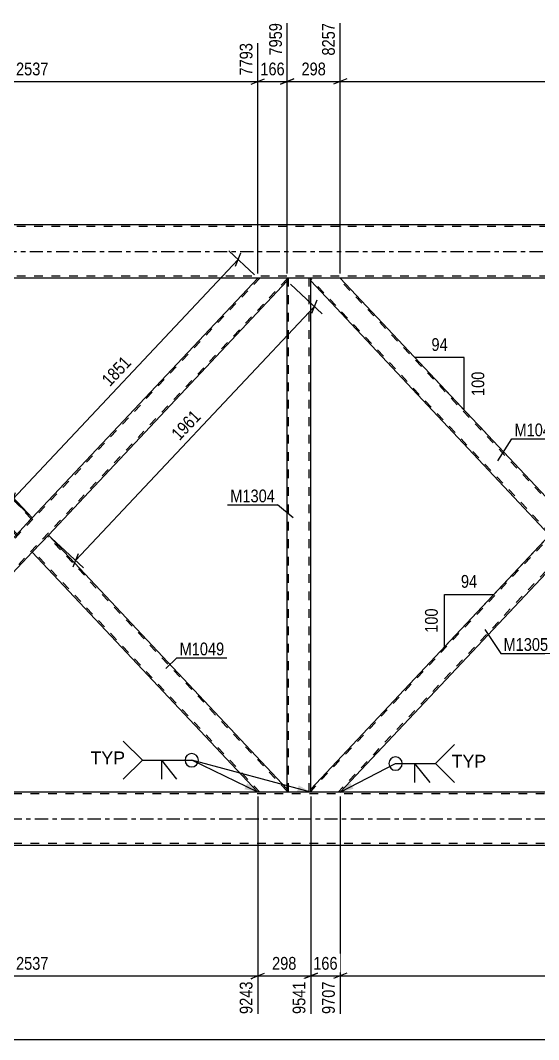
# Model space of a CAD drawing. Header units: millimetres. Extents: x -135 to 1054, y -647 to 194.
# Drawn here: x 258.3 to 374.9, y -177.3 to 51.9 of the extents above; entities that cross this region are included whole.
import ezdxf

# ---------------------------------------------------------------- set-up
doc = ezdxf.new("R2010")
doc.units = ezdxf.units.MM
doc.linetypes.add('DXK_LINE_DOT2', pattern=[3.9198, 1.9599, -1.9599])
doc.linetypes.add('DXK_LINE_DOT3', pattern=[5.9187, 2.979, -0.9799, 0.9799, -0.9799])
doc.styles.add('Arial', font='ARIAL.TTF', dxfattribs={"height": 0.2})
doc.styles.add('Arial Narrow', font='ARIALN.TTF', dxfattribs={"height": 0.2})

# ---------------------------------------------------------------- blocks, each defined once
blk = doc.blocks.new('Part-122571314-7597 - 7179')
at = {"color": 2, "linetype": 'Continuous'}
for p, q in [((323.64, -6.66), (323.64, -6)), ((377.38, -63.8), (323.64, -6.66)), ((381, -59.95), (330.27, -6)), ((380.56, -60.41), (377.38, -63.8)), ((381, -59.95), (380.56, -60.41))]:
    blk.add_line(p, q, dxfattribs=at)
at = {"color": 7, "linetype": 'DXK_LINE_DOT2'}
for p, q in [((330.27, -6), (323.64, -6)), ((377.6, -63.57), (323.64, -6.19)), ((380.78, -60.18), (329.83, -6)), ((380.97, -59.98), (380.56, -60.41)), ((377.6, -63.57), (377.61, -63.55))]:
    blk.add_line(p, q, dxfattribs=at)
blk = doc.blocks.new('Part-122571314-7272 - 7179')
at = {"color": 2, "linetype": 'Continuous'}
for p, q in [((820, 6), (0, 6)), ((434.5, -6), (207.5, -6))]:
    blk.add_line(p, q, dxfattribs=at)
at = {"color": 7, "linetype": 'DXK_LINE_DOT2'}
for p, q in [((820, 5.6), (0, 5.6)), ((820, -5.6), (0, -5.6))]:
    blk.add_line(p, q, dxfattribs=at)
at = {"color": 7, "linetype": 'DXK_LINE_DOT3'}
blk.add_line((0, 0), (820, 0), dxfattribs=at)
blk = doc.blocks.new('Part-122571314-7607 - 7179')
at = {"color": 7, "linetype": 'DXK_LINE_DOT2'}
for p, q in [((210.27, -6), (203.64, -6)), ((203.64, -6.66), (203.64, -6)), ((257.6, -63.57), (203.64, -6.19)), ((203.69, -6.71), (203.64, -6.66)), ((260.78, -60.18), (209.83, -6)), ((260.97, -59.98), (260.56, -60.41)), ((257.6, -63.57), (257.61, -63.55))]:
    blk.add_line(p, q, dxfattribs=at)
at = {"color": 2, "linetype": 'Continuous'}
for p, q in [((257.38, -63.8), (203.69, -6.71)), ((261, -59.95), (210.27, -6)), ((260.56, -60.41), (257.38, -63.8)), ((261, -59.95), (260.56, -60.41))]:
    blk.add_line(p, q, dxfattribs=at)
blk = doc.blocks.new('Part-122571314-7277 - 7179')
at = {"color": 7, "linetype": 'DXK_LINE_DOT2'}
for p, q in [((780, -122), (-58, -122)), ((780, -121.6), (190.48, -121.6)), ((780, -133.2), (-58, -133.2))]:
    blk.add_line(p, q, dxfattribs=at)
at = {"color": 2, "linetype": 'Continuous'}
for p, q in [((780, -121.6), (198.6, -121.6)), ((434.5, -133.6), (217.15, -133.6))]:
    blk.add_line(p, q, dxfattribs=at)
at = {"color": 7, "linetype": 'DXK_LINE_DOT3'}
blk.add_line((-58, -127.6), (780, -127.6), dxfattribs=at)
blk = doc.blocks.new('Part-122571314-7492 - 7179')
at = {"color": 2, "linetype": 'Continuous'}
for p, q in [((264.62, -63.8), (261, -67.65)), ((318.36, -120.94), (264.62, -63.8)), ((311.73, -121.6), (261, -67.65)), ((318.36, -121.6), (318.36, -120.94))]:
    blk.add_line(p, q, dxfattribs=at)
at = {"color": 7, "linetype": 'DXK_LINE_DOT2'}
for p, q in [((318.36, -121.41), (264.41, -64.03)), ((261.22, -67.42), (261.24, -67.4)), ((312.17, -121.6), (261.22, -67.42)), ((318.36, -121.6), (311.73, -121.6))]:
    blk.add_line(p, q, dxfattribs=at)
blk = doc.blocks.new('Part-122571314-7537 - 7179')
at = {"color": 7, "linetype": 'DXK_LINE_DOT2'}
for p, q in [((323.64, -6), (318.36, -6)), ((318.36, -6.66), (318.36, -6)), ((318.68, -121.6), (318.68, -6)), ((323.32, -121.6), (323.32, -6)), ((323.64, -6.66), (323.64, -6)), ((318.36, -121.6), (318.36, -120.94)), ((323.64, -121.6), (323.64, -120.94)), ((323.64, -121.6), (318.36, -121.6))]:
    blk.add_line(p, q, dxfattribs=at)
at = {"color": 2, "linetype": 'Continuous'}
for p, q in [((318.36, -120.94), (318.36, -6.66)), ((323.64, -120.94), (323.64, -6.66))]:
    blk.add_line(p, q, dxfattribs=at)
blk = doc.blocks.new('Part-122571314-7602 - 7179')
at = {"color": 7, "linetype": 'DXK_LINE_DOT2'}
for p, q in [((432.17, -6), (323.64, -121.41)), ((438.36, -6.19), (329.83, -121.6)), ((438.36, -6), (431.73, -6)), ((438.36, -6.66), (438.31, -6.71)), ((438.36, -6.66), (438.36, -6)), ((381, -59.95), (377.38, -63.8)), ((384.62, -63.8), (381, -67.65)), ((330.27, -121.6), (323.64, -121.6))]:
    blk.add_line(p, q, dxfattribs=at)
at = {"color": 2, "linetype": 'Continuous'}
for p, q in [((431.73, -6), (381, -59.95)), ((438.31, -6.71), (384.62, -63.8)), ((377.38, -63.8), (323.64, -120.94)), ((381, -67.65), (330.27, -121.6)), ((323.64, -121.6), (323.64, -120.94))]:
    blk.add_line(p, q, dxfattribs=at)
blk = doc.blocks.new('Part-122571314-7612 - 7179')
at = {"color": 7, "linetype": 'DXK_LINE_DOT2'}
for p, q in [((312.17, -6), (203.64, -121.41)), ((318.36, -6.19), (209.83, -121.6)), ((318.36, -6), (311.73, -6)), ((261, -59.95), (257.38, -63.8)), ((264.62, -63.8), (261, -67.65)), ((210.27, -121.6), (203.64, -121.6))]:
    blk.add_line(p, q, dxfattribs=at)
at = {"color": 2, "linetype": 'Continuous'}
for p, q in [((311.73, -6), (261, -59.95)), ((318.36, -6.66), (264.62, -63.8)), ((318.36, -6.66), (318.36, -6)), ((257.38, -63.8), (203.64, -120.94)), ((261, -67.65), (210.27, -121.6)), ((203.64, -121.6), (203.64, -120.94))]:
    blk.add_line(p, q, dxfattribs=at)
blk = doc.blocks.new('StraightDimension-122571314-16576 - 7179')
at = {"color": 7, "linetype": 'Continuous'}
for p, q in [((210.27, -122.6), (210.27, -171.52)), ((311.73, -122.6), (311.73, -171.52)), ((211.77, -162.31), (208.77, -163.51)), ((310.23, -163.51), (313.23, -162.31)), ((210.27, -162.91), (311.73, -162.91))]:
    blk.add_line(p, q, dxfattribs=at)
at = {"color": 0}
blk.add_wipeout([(265.26, -162.16), (265.26, -157.96), (256.74, -157.96), (256.74, -162.16)], dxfattribs=at)
at = {"color": 0, "linetype": 'Continuous'}
blk.add_wipeout([(311.13, -163.61), (306.93, -163.61), (306.93, -172.12), (311.13, -172.12)], dxfattribs=at)
at = {"color": 3, "style": 'Arial Narrow'}
blk.add_text('2537', height=2.863, dxfattribs=at).set_placement((257.34, -161.56))
at = {"color": 3, "linetype": 'Continuous', "style": 'Arial Narrow'}
blk.add_text('9243', height=2.863, rotation=90.0002, dxfattribs=at).set_placement((310.53, -171.52))
blk = doc.blocks.new('StraightDimension-122571314-7791 - 7179')
at = {"color": 7, "linetype": 'Continuous'}
for p, q in [((311.01, -5.31), (305.24, 0.11)), ((256.58, -55.79), (307.32, -1.85)), ((306.73, -3.35), (307.91, -0.34)), ((260.27, -59.26), (254.51, -53.84)), ((257.17, -54.29), (255.99, -57.3))]:
    blk.add_line(p, q, dxfattribs=at)
at = {"color": 0}
blk.add_wipeout([(284.32, -25.2), (281.26, -22.33), (275.43, -28.53), (278.49, -31.41)], dxfattribs=at)
at = {"color": 3, "style": 'Arial Narrow'}
blk.add_text('1851', height=2.863, rotation=46.7591, dxfattribs=at).set_placement((278.46, -30.56))
blk = doc.blocks.new('StraightDimension-122571314-32903 - 7179')
at = {"color": 7, "linetype": 'Continuous'}
for p, q in [((318.36, -5), (318.36, 51.35)), ((311.73, -5), (311.73, 46.85)), ((310.23, 37.64), (313.23, 38.84)), ((311.73, 38.24), (318.36, 38.24)), ((319.86, 38.84), (316.86, 37.64))]:
    blk.add_line(p, q, dxfattribs=at)
at = {"color": 0}
blk.add_wipeout([(318.39, 38.99), (318.39, 43.19), (311.71, 43.19), (311.71, 38.99)], dxfattribs=at)
at = {"color": 0, "linetype": 'Continuous'}
blk.add_wipeout([(317.76, 51.95), (313.56, 51.95), (313.56, 43.44), (317.76, 43.44)], dxfattribs=at)
at = {"color": 3, "linetype": 'Continuous', "style": 'Arial Narrow'}
blk.add_text('7959', height=2.863, rotation=90.0002, dxfattribs=at).set_placement((317.16, 44.04))
at = {"color": 3, "style": 'Arial Narrow'}
blk.add_text('166', height=2.863, dxfattribs=at).set_placement((312.31, 39.59))
blk = doc.blocks.new('StraightDimension-122571314-16573 - 7179')
at = {"color": 7, "linetype": 'Continuous'}
for p, q in [((330.27, -122.6), (330.27, -171.52)), ((431.73, -122.6), (431.73, -173.35)), ((331.77, -162.31), (328.77, -163.51)), ((430.23, -163.51), (433.23, -162.31)), ((330.27, -162.91), (431.73, -162.91))]:
    blk.add_line(p, q, dxfattribs=at)
at = {"color": 0}
blk.add_wipeout([(385.26, -162.16), (385.26, -157.96), (376.74, -157.96), (376.74, -162.16)], dxfattribs=at)
at = {"color": 0, "linetype": 'Continuous'}
blk.add_wipeout([(431.13, -163.61), (426.93, -163.61), (426.93, -173.95), (431.13, -173.95)], dxfattribs=at)
at = {"color": 3, "style": 'Arial Narrow'}
blk.add_text('2537', height=2.863, dxfattribs=at).set_placement((377.34, -161.56))
at = {"color": 3, "linetype": 'Continuous', "style": 'Arial Narrow'}
blk.add_text('12243', height=2.863, rotation=90.0002, dxfattribs=at).set_placement((430.53, -173.35))
blk = doc.blocks.new('StraightDimension-122571314-16574 - 7179')
at = {"color": 7, "linetype": 'Continuous'}
for p, q in [((323.64, -122.6), (323.64, -171.52)), ((330.27, -122.6), (330.27, -171.52)), ((322.14, -163.51), (325.14, -162.31)), ((331.77, -162.31), (328.77, -163.51)), ((323.64, -162.91), (330.27, -162.91))]:
    blk.add_line(p, q, dxfattribs=at)
at = {"color": 0}
blk.add_wipeout([(330.3, -162.16), (330.3, -157.96), (323.61, -157.96), (323.61, -162.16)], dxfattribs=at)
at = {"color": 0, "linetype": 'Continuous'}
blk.add_wipeout([(329.67, -163.61), (325.47, -163.61), (325.47, -172.12), (329.67, -172.12)], dxfattribs=at)
at = {"color": 3, "style": 'Arial Narrow'}
blk.add_text('166', height=2.863, dxfattribs=at).set_placement((324.21, -161.56))
at = {"color": 3, "linetype": 'Continuous', "style": 'Arial Narrow'}
blk.add_text('9707', height=2.863, rotation=90.0002, dxfattribs=at).set_placement((329.07, -171.52))
blk = doc.blocks.new('StraightDimension-122571314-7776 - 7179')
at = {"color": 7, "linetype": 'Continuous'}
for p, q in [((319.09, -7.35), (326.22, -14.05)), ((323.88, -13.91), (325.06, -10.91)), ((270.74, -69.55), (324.47, -12.41)), ((265.35, -64.49), (272.49, -71.19)), ((271.33, -68.05), (270.15, -71.05))]:
    blk.add_line(p, q, dxfattribs=at)
at = {"color": 0}
blk.add_wipeout([(299.98, -37.37), (296.92, -34.49), (291.08, -40.69), (294.14, -43.57)], dxfattribs=at)
at = {"color": 3, "style": 'Arial Narrow'}
blk.add_text('1961', height=2.863, rotation=46.7591, dxfattribs=at).set_placement((294.12, -42.72))
blk = doc.blocks.new('StraightDimension-122571314-8881 - 7179')
at = {"color": 7, "linetype": 'Continuous'}
blk.add_line((-59, -177.28), (821, -177.28), dxfattribs=at)
blk = doc.blocks.new('AngleDimension-122571314-8906 - 7179')
at = {"color": 7, "linetype": 'Continuous'}
for p, q in [((408.4, -30.81), (364.82, -77.15)), ((353.72, -77.15), (364.82, -77.15)), ((353.72, -88.95), (364.82, -77.15)), ((353.72, -88.95), (353.72, -77.15))]:
    blk.add_line(p, q, dxfattribs=at)
at = {"color": 0}
for points in [[(361.7, -76.25), (361.7, -72.05), (356.84, -72.05), (356.84, -76.25)], [(352.82, -79.71), (348.62, -79.71), (348.62, -86.39), (352.82, -86.39)]]:
    blk.add_wipeout(points, dxfattribs=at)
at = {"color": 3, "style": 'Arial Narrow'}
blk.add_text('94', height=2.863, dxfattribs=at).set_placement((357.44, -75.65))
blk.add_text('100', height=2.863, rotation=90.0002, dxfattribs=at).set_placement((352.22, -85.79))
blk = doc.blocks.new('AngleDimension-122571314-8920 - 7179')
at = {"color": 7, "linetype": 'Continuous'}
for p, q in [((358.19, -23.89), (347.09, -23.89)), ((358.19, -35.69), (347.09, -23.89)), ((358.19, -35.69), (358.19, -23.89)), ((363.02, -40.82), (358.19, -35.69))]:
    blk.add_line(p, q, dxfattribs=at)
at = {"color": 0}
for points in [[(355.07, -22.99), (355.07, -18.79), (350.21, -18.79), (350.21, -22.99)], [(363.29, -26.44), (359.09, -26.44), (359.09, -33.13), (363.29, -33.13)]]:
    blk.add_wipeout(points, dxfattribs=at)
at = {"color": 3, "style": 'Arial Narrow'}
blk.add_text('94', height=2.863, dxfattribs=at).set_placement((350.81, -22.39))
blk.add_text('100', height=2.863, rotation=90.0002, dxfattribs=at).set_placement((362.69, -32.53))
blk = doc.blocks.new('StraightDimension-122571314-16575 - 7179')
at = {"color": 7, "linetype": 'Continuous'}
for p, q in [((311.73, -122.6), (311.73, -171.52)), ((323.64, -122.6), (323.64, -171.52)), ((310.23, -163.51), (313.23, -162.31)), ((325.14, -162.31), (322.14, -163.51)), ((311.73, -162.91), (323.64, -162.91))]:
    blk.add_line(p, q, dxfattribs=at)
at = {"color": 0}
blk.add_wipeout([(321.03, -162.16), (321.03, -157.96), (314.35, -157.96), (314.35, -162.16)], dxfattribs=at)
at = {"color": 0, "linetype": 'Continuous'}
blk.add_wipeout([(323.04, -163.61), (318.84, -163.61), (318.84, -172.12), (323.04, -172.12)], dxfattribs=at)
at = {"color": 3, "style": 'Arial Narrow'}
blk.add_text('298', height=2.863, dxfattribs=at).set_placement((314.95, -161.56))
at = {"color": 3, "linetype": 'Continuous', "style": 'Arial Narrow'}
blk.add_text('9541', height=2.863, rotation=90.0002, dxfattribs=at).set_placement((322.44, -171.52))
blk = doc.blocks.new('StraightDimension-122571314-32901 - 7179')
at = {"color": 7, "linetype": 'Continuous'}
for p, q in [((330.27, -5), (330.27, 51.35)), ((431.73, -5), (431.73, 48.68)), ((331.77, 38.84), (328.77, 37.64)), ((330.27, 38.24), (431.73, 38.24)), ((430.23, 37.64), (433.23, 38.84))]:
    blk.add_line(p, q, dxfattribs=at)
at = {"color": 0, "linetype": 'Continuous'}
blk.add_wipeout([(431.13, 49.28), (426.93, 49.28), (426.93, 38.94), (431.13, 38.94)], dxfattribs=at)
at = {"color": 0}
blk.add_wipeout([(385.26, 38.99), (385.26, 43.19), (376.74, 43.19), (376.74, 38.99)], dxfattribs=at)
at = {"color": 3, "linetype": 'Continuous', "style": 'Arial Narrow'}
blk.add_text('10793', height=2.863, rotation=90.0002, dxfattribs=at).set_placement((430.53, 39.54))
at = {"color": 3, "style": 'Arial Narrow'}
blk.add_text('2537', height=2.863, dxfattribs=at).set_placement((377.34, 39.59))
blk = doc.blocks.new('StraightDimension-122571314-32902 - 7179')
at = {"color": 7, "linetype": 'Continuous'}
for p, q in [((318.36, -5), (318.36, 51.35)), ((330.27, -5), (330.27, 51.35)), ((316.86, 37.64), (319.86, 38.84)), ((318.36, 38.24), (330.27, 38.24)), ((331.77, 38.84), (328.77, 37.64))]:
    blk.add_line(p, q, dxfattribs=at)
at = {"color": 0}
blk.add_wipeout([(327.66, 38.99), (327.66, 43.19), (320.97, 43.19), (320.97, 38.99)], dxfattribs=at)
at = {"color": 0, "linetype": 'Continuous'}
blk.add_wipeout([(329.67, 51.95), (325.47, 51.95), (325.47, 43.44), (329.67, 43.44)], dxfattribs=at)
at = {"color": 3, "linetype": 'Continuous', "style": 'Arial Narrow'}
blk.add_text('8257', height=2.863, rotation=90.0002, dxfattribs=at).set_placement((329.07, 44.04))
at = {"color": 3, "style": 'Arial Narrow'}
blk.add_text('298', height=2.863, dxfattribs=at).set_placement((321.57, 39.59))
blk = doc.blocks.new('StraightDimension-122571314-32904 - 7179')
at = {"color": 7, "linetype": 'Continuous'}
for p, q in [((210.27, -5), (210.27, 51.35)), ((311.73, -5), (311.73, 46.85)), ((211.77, 38.84), (208.77, 37.64)), ((210.27, 38.24), (311.73, 38.24)), ((310.23, 37.64), (313.23, 38.84))]:
    blk.add_line(p, q, dxfattribs=at)
at = {"color": 0, "linetype": 'Continuous'}
blk.add_wipeout([(311.13, 47.45), (306.93, 47.45), (306.93, 38.94), (311.13, 38.94)], dxfattribs=at)
at = {"color": 0}
blk.add_wipeout([(265.26, 38.99), (265.26, 43.19), (256.74, 43.19), (256.74, 38.99)], dxfattribs=at)
at = {"color": 3, "linetype": 'Continuous', "style": 'Arial Narrow'}
blk.add_text('7793', height=2.863, rotation=90.0002, dxfattribs=at).set_placement((310.53, 39.54))
at = {"color": 3, "style": 'Arial Narrow'}
blk.add_text('2537', height=2.863, dxfattribs=at).set_placement((257.34, 39.59))
blk = doc.blocks.new('Mark-122571314-7488 - 7179')
at = {"color": 0}
blk.add_wipeout([(304.2, -90.85), (304.2, -87.85), (294.15, -87.85), (294.15, -90.85)], dxfattribs=at)
blk.add_wipeout([(304.2, -90.85), (304.2, -87.85), (294.15, -87.85), (294.15, -90.85)], dxfattribs=at)
at = {"color": 30, "linetype": 'Continuous'}
for p, q in [((291.06, -93.79), (293.55, -91.45)), ((293.55, -91.45), (304.8, -91.45))]:
    blk.add_line(p, q, dxfattribs=at)
at = {"color": 3, "style": 'Arial Narrow'}
blk.add_text('M1049', height=2.863, dxfattribs=at).set_placement((294.15, -90.85))
blk = doc.blocks.new('Mark-122571314-7533 - 7179')
at = {"color": 0}
blk.add_wipeout([(315.6, -56.44), (315.6, -53.44), (305.55, -53.44), (305.55, -56.44)], dxfattribs=at)
blk.add_wipeout([(315.6, -56.44), (315.6, -53.44), (305.55, -53.44), (305.55, -56.44)], dxfattribs=at)
at = {"color": 30, "linetype": 'Continuous'}
for p in [(304.95, -57.04), (319.67, -59.94)]:
    blk.add_line(p, (316.2, -57.04), dxfattribs=at)
at = {"color": 3, "style": 'Arial Narrow'}
blk.add_text('M1304', height=2.863, dxfattribs=at).set_placement((305.55, -56.44))
blk = doc.blocks.new('Mark-122571314-7593 - 7179')
at = {"color": 0}
blk.add_wipeout([(379.53, -41.58), (379.53, -38.58), (369.48, -38.58), (369.48, -41.58)], dxfattribs=at)
blk.add_wipeout([(379.53, -41.58), (379.53, -38.58), (369.48, -38.58), (369.48, -41.58)], dxfattribs=at)
at = {"color": 30, "linetype": 'Continuous'}
for p, q in [((365.76, -47.13), (368.88, -42.18)), ((368.88, -42.18), (380.13, -42.18))]:
    blk.add_line(p, q, dxfattribs=at)
at = {"color": 3, "style": 'Arial Narrow'}
blk.add_text('M1049', height=2.863, dxfattribs=at).set_placement((369.48, -41.58))
blk = doc.blocks.new('Mark-122571314-7598 - 7179')
at = {"color": 0}
blk.add_wipeout([(377.07, -89.85), (377.07, -86.85), (367.02, -86.85), (367.02, -89.85)], dxfattribs=at)
blk.add_wipeout([(377.07, -89.85), (377.07, -86.85), (367.02, -86.85), (367.02, -89.85)], dxfattribs=at)
at = {"color": 30, "linetype": 'Continuous'}
for p, q in [((362.79, -85.08), (366.42, -90.45)), ((366.42, -90.45), (377.67, -90.45))]:
    blk.add_line(p, q, dxfattribs=at)
at = {"color": 3, "style": 'Arial Narrow'}
blk.add_text('M1305', height=2.863, dxfattribs=at).set_placement((367.02, -89.85))
blk = doc.blocks.new('WeldMark-122571314-8953 - 7179')
at = {"linetype": 'Continuous'}
for points in [[(309.36, -119.62), (311.73, -121.6), (308.71, -120.97)], [(320.94, -120.1), (323.64, -121.6), (320.55, -121.55)]]:
    blk.add_hatch(color=30, dxfattribs=at).paths.add_polyline_path(points)
at = {"color": 30, "linetype": 'Continuous'}
for p in [(285.77, -114.44), (323.64, -121.6), (311.73, -121.6)]:
    blk.add_line(p, (296.87, -114.44), dxfattribs=at)
at = {"color": 3, "linetype": 'Continuous'}
for q in [(293.48, -118.72), (290.05, -118.72)]:
    blk.add_line((290.05, -114.44), q, dxfattribs=at)
for start, end in [(90, 270), (270, 90)]:
    blk.add_arc((296.87, -114.44), 1.5, start, end, dxfattribs=at)
at = {"color": 0, "linetype": 'Continuous'}
blk.add_wipeout([(281.87, -115.34), (281.87, -112.34), (274.09, -112.34), (274.09, -115.34)], dxfattribs=at)
blk.add_wipeout([(281.87, -115.34), (281.87, -112.34), (274.09, -112.34), (274.09, -115.34)], dxfattribs=at)
at = {"color": 3, "linetype": 'Continuous'}
for q in [(281.48, -110.15), (281.48, -118.72)]:
    blk.add_line((285.77, -114.44), q, dxfattribs=at)
at = {"color": 3, "linetype": 'Continuous', "style": 'Arial'}
blk.add_text('TYP', height=2.865, dxfattribs=at).set_placement((274.09, -115.34))
blk = doc.blocks.new('WeldMark-122571314-8994 - 7179')
at = {"linetype": 'Continuous'}
blk.add_hatch(color=30, dxfattribs=at).paths.add_polyline_path([(333.28, -120.9), (330.27, -121.6), (332.59, -119.56)])
at = {"color": 30, "linetype": 'Continuous'}
for p, q in [((330.27, -121.6), (342.74, -115.19)), ((342.74, -115.19), (351.74, -115.19))]:
    blk.add_line(p, q, dxfattribs=at)
at = {"color": 3, "linetype": 'Continuous'}
for q in [(350.45, -119.48), (347.02, -119.48)]:
    blk.add_line((347.02, -115.19), q, dxfattribs=at)
for start, end in [(90, 270), (270, 90)]:
    blk.add_arc((342.74, -115.19), 1.5, start, end, dxfattribs=at)
at = {"color": 0, "linetype": 'Continuous'}
blk.add_wipeout([(363.11, -116.09), (363.11, -113.09), (355.34, -113.09), (355.34, -116.09)], dxfattribs=at)
blk.add_wipeout([(363.11, -116.09), (363.11, -113.09), (355.34, -113.09), (355.34, -116.09)], dxfattribs=at)
at = {"color": 3, "linetype": 'Continuous'}
for q in [(356.02, -110.9), (356.02, -119.48)]:
    blk.add_line((351.74, -115.19), q, dxfattribs=at)
at = {"color": 3, "linetype": 'Continuous', "style": 'Arial'}
blk.add_text('TYP', height=2.865, dxfattribs=at).set_placement((355.34, -116.09))

msp = doc.modelspace()

# ---------------------------------------------------------------- block references
for name in ['Part-122571314-7272 - 7179', 'Part-122571314-7607 - 7179', 'Part-122571314-7612 - 7179', 'Part-122571314-7537 - 7179', 'Part-122571314-7597 - 7179', 'Part-122571314-7602 - 7179', 'Part-122571314-7492 - 7179', 'Part-122571314-7277 - 7179']:
    msp.add_blockref(name, (0, 0))

# ---------------------------------------------------------------- next in the draw order: block references
for name in ['StraightDimension-122571314-32901 - 7179', 'StraightDimension-122571314-7791 - 7179', 'StraightDimension-122571314-16576 - 7179', 'StraightDimension-122571314-16573 - 7179']:
    msp.add_blockref(name, (0, 0))

# ---------------------------------------------------------------- next in the draw order: block references
for name in ['StraightDimension-122571314-32903 - 7179', 'StraightDimension-122571314-7776 - 7179', 'StraightDimension-122571314-16574 - 7179']:
    msp.add_blockref(name, (0, 0))

# ---------------------------------------------------------------- next in the draw order: block references
for name in ['StraightDimension-122571314-32904 - 7179', 'StraightDimension-122571314-32902 - 7179', 'StraightDimension-122571314-8881 - 7179']:
    msp.add_blockref(name, (0, 0))

# ---------------------------------------------------------------- next in the draw order: block references
for name in ['AngleDimension-122571314-8906 - 7179', 'Mark-122571314-7533 - 7179', 'Mark-122571314-7488 - 7179', 'WeldMark-122571314-8994 - 7179', 'StraightDimension-122571314-16575 - 7179']:
    msp.add_blockref(name, (0, 0))

# ---------------------------------------------------------------- next in the draw order: block references
for name in ['AngleDimension-122571314-8920 - 7179', 'Mark-122571314-7593 - 7179', 'Mark-122571314-7598 - 7179', 'WeldMark-122571314-8953 - 7179']:
    msp.add_blockref(name, (0, 0))

doc.saveas('drawing.dxf')
